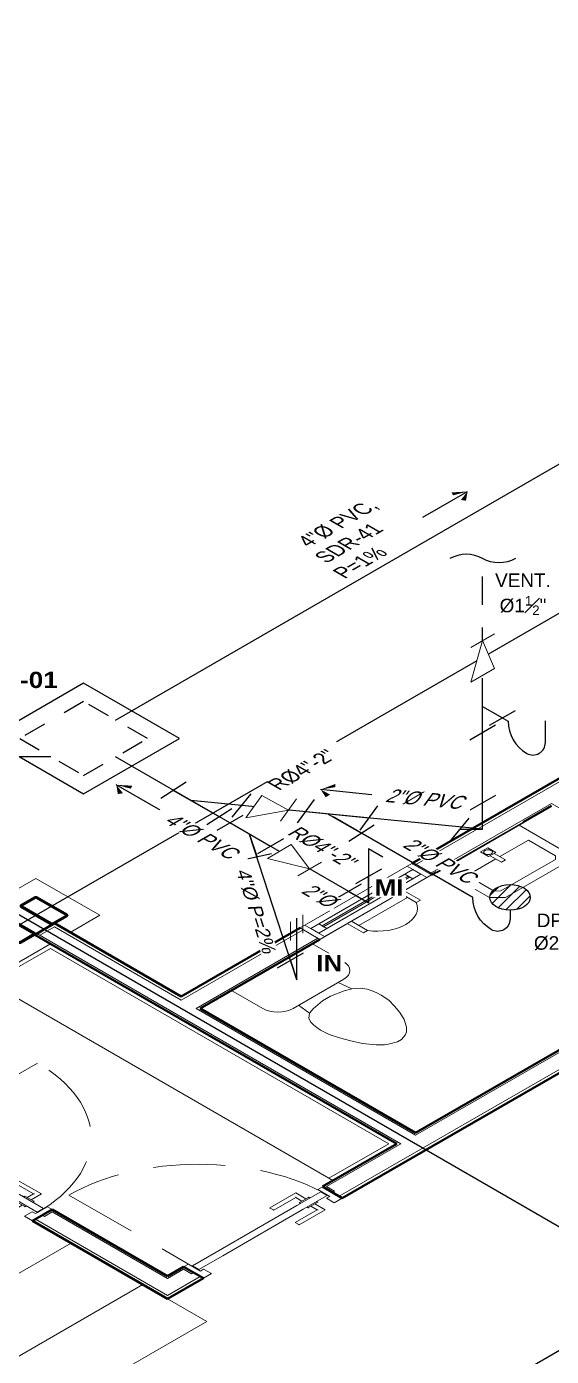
# Model space of a CAD drawing. Header units: metres. Extents: x 2 to 147, y 24 to 94.
# Drawn here: x 129.3 to 131.62, y 77 to 82.89 of the extents above; entities that cross this region are included whole.
import ezdxf

# ---------------------------------------------------------------- set-up
doc = ezdxf.new("R2010")
doc.units = ezdxf.units.M
doc.header["$MEASUREMENT"] = 0
for name, pattern in [('CONTINOUS', [0]), ('HIDDEN', [0.375, 0.25, -0.125]), ('Planta Arq. F1$0$HIDDEN', [9.525, 6.35, -3.175]), ('Planta Arq. F1$0$Overhead 1_16_', [0.00258, 0.001587, -0.000992188])]:
    doc.linetypes.add(name, pattern=pattern)
doc.layers.get('Defpoints').update_dxf_attribs({"color": 171})
for name, color, linetype in [('A POT iso', 4, 'HIDDEN'), ('A RES', 5, 'Continuous'), ('A RES iso', 6, 'Continuous'), ('A RES textos', 2, 'Continuous'), ('CIRCUITOS', 5, 'Continuous'), ('TEXTOS HIDRO', 2, 'Continuous')]:
    doc.layers.add(name, color=color, linetype=linetype)
for name, color, linetype, lineweight in [('A RES accesorios', 4, 'Continuous', 18), ('Planta Arq. F1$0$A-DOOR', 1, 'Continuous', 18), ('Planta Arq. F1$0$A-DOOR-HDLN', 1, 'Planta Arq. F1$0$HIDDEN', 9), ('Planta Arq. F1$0$A-FLOR', 1, 'Continuous', 18), ('Planta Arq. F1$0$A-GENM', 1, 'Continuous', 9), ('Planta Arq. F1$0$A-GLAZ', 1, 'Continuous', 18), ('Planta Arq. F1$0$A-WALL', 1, 'Continuous', 18), ('Planta Arq. F1$0$P-SANR-FIXT', 1, 'Continuous', 9), ('Planta Arq. F1$0$Q-CASE', 1, 'Continuous', 9), ('Planta Arq. F1$0$S-COLS', 1, 'Continuous', 9), ('Planta Arq. F1$0$S-Pedestales', 1, 'Continuous', 9)]:
    doc.layers.add(name, color=color, linetype=linetype, lineweight=lineweight)
doc.styles.add('ARIAL', font='arial.ttf')
doc.styles.add('TITULOS', font='')
doc.styles.get('TITULOS').set_extended_font_data('Arial Black', bold=True)

# ---------------------------------------------------------------- blocks, each defined once
blk = doc.blocks.new('Planta Arq. F1$0$M_HSS-Hollow Structural Section-Column - HSS203_2X101_6X4_8-V18-NPT 0_00 F1')
at = {"layer": 'Planta Arq. F1$0$S-COLS'}
h = blk.add_hatch(dxfattribs=at)
h.set_pattern_fill('FP_71', color=256, style=0, pattern_type=2)
h.set_pattern_definition([(225, (18.407, 12.594), (0.125865, -0.125865), []), (225, (18.407, 12.404), (0.125865, -0.125865), [])])
h.paths.add_polyline_path([(-0.0422, 0.1015), (-0.0485, 0.0988), (-0.051, 0.0927), (-0.051, -0.0927), (-0.0484, -0.0989), (-0.0422, -0.1015), (0.0422, -0.1015), (0.0484, -0.0989), (0.051, -0.0927), (0.051, 0.0927), (0.0484, 0.0989), (0.0422, 0.1015)], flags=0)
h.paths.add_polyline_path([(-0.0422, 0.0971), (0.0422, 0.0971), (0.0453, 0.0958), (0.0466, 0.0927), (0.0466, -0.0927), (0.0453, -0.0958), (0.0422, -0.0971), (-0.0422, -0.0971), (-0.0453, -0.0958), (-0.0466, -0.0927), (-0.0466, 0.0927), (-0.0453, 0.0958)], flags=0)
at = {"layer": 'Planta Arq. F1$0$S-COLS', "lineweight": 40}
for p, q in [((-0.051, 0.0927), (-0.051, -0.0927)), ((-0.0466, -0.0927), (-0.0466, 0.0927)), ((0.0422, 0.1015), (-0.0422, 0.1015)), ((-0.0422, 0.0971), (0.0422, 0.0971)), ((0.0466, 0.0927), (0.0466, -0.0927)), ((0.051, -0.0927), (0.051, 0.0927)), ((0.0422, -0.0971), (-0.0422, -0.0971)), ((-0.0422, -0.1015), (0.0422, -0.1015))]:
    blk.add_line(p, q, dxfattribs=at)
for centre, radius, start, end in [((-0.0422, 0.0927), 0.00884, 90, 180), ((-0.0422, 0.0927), 0.00442, 90, 180), ((0.0422, 0.0927), 0.00884, 360, 90), ((0.0422, 0.0927), 0.00442, 0, 90), ((-0.0422, -0.0927), 0.00884, 180, 270), ((-0.0422, -0.0927), 0.00442, 180, 270), ((0.0422, -0.0927), 0.00884, 270, 360), ((0.0422, -0.0927), 0.00442, 270, 0)]:
    blk.add_arc(centre, radius, start, end, dxfattribs=at)
blk = doc.blocks.new('Planta Arq. F1$0$M_HSS-Hollow Structural Section-Column - HSS203_2X101_6X4_8-V19-NPT 0_00 F1')
at = {"layer": 'Planta Arq. F1$0$S-COLS'}
h = blk.add_hatch(dxfattribs=at)
h.set_pattern_fill('FP_72', color=256, style=0, pattern_type=2)
h.set_pattern_definition([(45, (-18.609, -12.594), (-0.125865, 0.125865), []), (45, (-18.609, -12.404), (-0.125865, 0.125865), [])])
h.paths.add_polyline_path([(0.0422, -0.1015), (0.0484, -0.0989), (0.051, -0.0927), (0.051, 0.0927), (0.0484, 0.0989), (0.0422, 0.1015), (-0.0422, 0.1015), (-0.0484, 0.0989), (-0.051, 0.0927), (-0.051, -0.0927), (-0.0484, -0.0989), (-0.0422, -0.1015), (-0.0045, -0.1015)], flags=0)
h.paths.add_polyline_path([(-0.0422, -0.0971), (-0.0453, -0.0958), (-0.0466, -0.0927), (-0.0466, 0.0927), (-0.0453, 0.0958), (-0.0422, 0.0971), (0.0422, 0.0971), (0.0453, 0.0958), (0.0466, 0.0927), (0.0466, -0.0927), (0.0453, -0.0958), (0.0422, -0.0971), (-0.0045, -0.0971)], flags=0)
at = {"layer": 'Planta Arq. F1$0$S-COLS', "lineweight": 40}
for p, q in [((-0.051, -0.0927), (-0.051, 0.0927)), ((-0.0466, 0.0927), (-0.0466, -0.0927)), ((-0.0422, 0.1015), (0.0422, 0.1015)), ((0.0422, 0.0971), (-0.0422, 0.0971)), ((0.0466, -0.0927), (0.0466, 0.0927)), ((0.051, 0.0927), (0.051, -0.0927)), ((-0.0422, -0.0971), (0.0422, -0.0971)), ((0.0422, -0.1015), (-0.0422, -0.1015))]:
    blk.add_line(p, q, dxfattribs=at)
for centre, radius, start, end in [((-0.0422, 0.0927), 0.00884, 90, 180), ((-0.0422, 0.0927), 0.00442, 90, 180), ((0.0422, 0.0927), 0.00884, 0, 90), ((0.0422, 0.0927), 0.00442, 360, 90), ((-0.0422, -0.0927), 0.00884, 180, 270), ((-0.0422, -0.0927), 0.00442, 180, 270), ((0.0422, -0.0927), 0.00442, 270, 360), ((0.0422, -0.0927), 0.00884, 270, 0)]:
    blk.add_arc(centre, radius, start, end, dxfattribs=at)
blk = doc.blocks.new('Planta Arq. F1$0$PUERTA con marco y vidrio - 0_77 x 2_14 m-504284-NPT 0_00 F1')
at = {"layer": 'Planta Arq. F1$0$A-DOOR'}
for p, q in [((-0.335, 0.0619), (-0.385, 0.0619)), ((-0.385, 0.0619), (-0.385, -0.0619)), ((-0.335, 0.0131), (-0.335, 0.0619)), ((0.385, 0.0619), (0.335, 0.0619)), ((0.335, 0.0619), (0.335, 0.0131)), ((0.385, -0.0619), (0.385, 0.0619)), ((-0.355, -0.0619), (-0.355, 0.0131)), ((-0.355, 0.0131), (-0.335, 0.0131)), ((-0.202, 0), (-0.352, 0)), ((-0.352, 0), (-0.352, -0.04)), ((-0.202, 0), (0.202, 0)), ((0.352, 0), (0.202, 0)), ((0.335, 0.0131), (0.355, 0.0131)), ((0.355, 0.0131), (0.355, -0.0619)), ((-0.352, -0.04), (-0.202, -0.04)), ((0.202, -0.04), (-0.202, -0.04)), ((0.202, -0.04), (0.352, -0.04)), ((0.352, -0.04), (0.352, 0)), ((-0.385, -0.0619), (-0.355, -0.0619)), ((0.355, -0.0619), (0.385, -0.0619))]:
    blk.add_line(p, q, dxfattribs=at)
at = {"layer": 'Planta Arq. F1$0$A-DOOR-HDLN', "ltscale": 0.05}
blk.add_line((0.355, 0), (0.355, -0.71), dxfattribs=at)
blk.add_arc((0.355, 0), 0.71, 180, 270, dxfattribs=at)
at = {"layer": 'Planta Arq. F1$0$A-GENM'}
for p, q in [((-0.2675, 0.0725), (-0.2675, 0.008)), ((-0.105, 0.0725), (-0.2675, 0.0725)), ((-0.105, 0.0725), (-0.105, 0.07)), ((-0.105, 0.05), (-0.105, 0.07)), ((-0.285, 0.008), (-0.285, 0)), ((-0.2849, 0.008), (-0.285, 0.008)), ((-0.285, 0.008), (-0.2825, 0.008)), ((-0.285, 0.006), (-0.285, 0)), ((-0.2825, 0.008), (-0.2275, 0.008)), ((-0.2425, 0.008), (-0.2425, 0.0475)), ((-0.2425, 0.0475), (-0.105, 0.0475)), ((-0.2275, 0.008), (-0.225, 0.008)), ((-0.225, 0.008), (-0.2251, 0.008)), ((-0.225, 0), (-0.225, 0.008)), ((-0.225, 0), (-0.225, 0.006)), ((-0.105, 0.05), (-0.105, 0.0475)), ((-0.285, -0.04), (-0.285, -0.046)), ((-0.285, -0.04), (-0.285, -0.048)), ((-0.2825, -0.048), (-0.285, -0.048)), ((-0.285, -0.048), (-0.2849, -0.048)), ((-0.2275, -0.048), (-0.2825, -0.048)), ((-0.2675, -0.048), (-0.2675, -0.1125)), ((-0.2425, -0.0875), (-0.2425, -0.048)), ((-0.225, -0.048), (-0.2275, -0.048)), ((-0.2251, -0.048), (-0.225, -0.048)), ((-0.225, -0.046), (-0.225, -0.04)), ((-0.225, -0.048), (-0.225, -0.04)), ((-0.2675, -0.1125), (-0.105, -0.1125)), ((-0.105, -0.0875), (-0.2425, -0.0875)), ((-0.105, -0.0875), (-0.105, -0.09)), ((-0.105, -0.11), (-0.105, -0.09)), ((-0.105, -0.11), (-0.105, -0.1125))]:
    blk.add_line(p, q, dxfattribs=at)
for points, knots in [([(-0.265, 0.07), (-0.2652, 0.0702), (-0.2655, 0.0705), (-0.266, 0.071), (-0.2662, 0.0712), (-0.2664, 0.0714), (-0.2666, 0.0716), (-0.2667, 0.0717), (-0.2669, 0.0719), (-0.267, 0.072), (-0.2672, 0.0722), (-0.2673, 0.0723), (-0.2675, 0.0725), (-0.2675, 0.0725), (-0.2675, 0.0725)], [0, 0, 0, 0, 0.166667, 0.25, 0.333333, 0.375, 0.416667, 0.5, 0.541667, 0.583333, 0.666667, 0.75, 0.833333, 1, 1, 1, 1]), ([(-0.2425, 0.0475), (-0.2425, 0.0475), (-0.2425, 0.0475), (-0.2427, 0.0477), (-0.2428, 0.0478), (-0.243, 0.048), (-0.2431, 0.0481), (-0.2433, 0.0483), (-0.2435, 0.0485), (-0.2437, 0.0487), (-0.2439, 0.0489), (-0.2441, 0.0491), (-0.2445, 0.0495), (-0.2448, 0.0498), (-0.245, 0.05)], [0, 0, 0, 0, 0.166667, 0.25, 0.333333, 0.416667, 0.458333, 0.5, 0.583333, 0.666667, 0.708333, 0.75, 0.833333, 1, 1, 1, 1]), ([(-0.2675, -0.1125), (-0.2675, -0.1125), (-0.2675, -0.1125), (-0.2673, -0.1123), (-0.2672, -0.1122), (-0.267, -0.112), (-0.2669, -0.1119), (-0.2667, -0.1117), (-0.2665, -0.1115), (-0.2663, -0.1113), (-0.2661, -0.1111), (-0.2659, -0.1109), (-0.2655, -0.1105), (-0.2652, -0.1102), (-0.265, -0.11)], [0, 0, 0, 0, 0.166667, 0.25, 0.333333, 0.416667, 0.458333, 0.5, 0.583333, 0.666667, 0.708333, 0.75, 0.833333, 1, 1, 1, 1]), ([(-0.245, -0.09), (-0.2448, -0.0898), (-0.2445, -0.0895), (-0.244, -0.089), (-0.2438, -0.0888), (-0.2436, -0.0886), (-0.2434, -0.0884), (-0.2433, -0.0883), (-0.2431, -0.0881), (-0.243, -0.088), (-0.2428, -0.0878), (-0.2427, -0.0877), (-0.2425, -0.0875), (-0.2425, -0.0875), (-0.2425, -0.0875)], [0, 0, 0, 0, 0.166667, 0.25, 0.333333, 0.375, 0.416667, 0.5, 0.541667, 0.583333, 0.666667, 0.75, 0.833333, 1, 1, 1, 1])]:
    blk.add_open_spline(points, degree=3, knots=knots, dxfattribs=at)
blk = doc.blocks.new('Planta Arq. F1$0$PUERTA con marco y selocia - 0_87 x 2_14 m-504301-NPT 0_00 F1')
at = {"layer": 'Planta Arq. F1$0$A-DOOR'}
for p, q in [((-0.385, 0.0619), (-0.435, 0.0619)), ((-0.435, 0.0619), (-0.435, -0.0619)), ((-0.385, 0.0131), (-0.385, 0.0619)), ((0.435, 0.0619), (0.385, 0.0619)), ((0.385, 0.0619), (0.385, 0.0131)), ((0.435, -0.0619), (0.435, 0.0619)), ((-0.405, -0.0619), (-0.405, 0.0131)), ((-0.405, 0.0131), (-0.385, 0.0131)), ((0.385, 0.0131), (0.405, 0.0131)), ((0.405, 0.0131), (0.405, -0.0619)), ((-0.402, -0.04), (-0.402, 0)), ((-0.402, 0), (-0.252, 0)), ((-0.252, -0.04), (-0.402, -0.04)), ((-0.252, 0), (0.252, 0)), ((0.252, -0.04), (-0.252, -0.04)), ((0.252, 0), (0.402, 0)), ((0.402, -0.04), (0.252, -0.04)), ((0.402, 0), (0.402, -0.04)), ((-0.435, -0.0619), (-0.405, -0.0619)), ((0.405, -0.0619), (0.435, -0.0619))]:
    blk.add_line(p, q, dxfattribs=at)
at = {"layer": 'Planta Arq. F1$0$A-DOOR-HDLN', "ltscale": 0.05}
blk.add_lwpolyline([(-0.405, 0, 0.414214), (0.405, -0.81), (0.405, 0)], format="xyb", dxfattribs=at)
at = {"layer": 'Planta Arq. F1$0$A-GENM'}
for p, q in [((-0.3175, 0.0725), (-0.3175, 0.008)), ((-0.155, 0.0725), (-0.3175, 0.0725)), ((-0.155, 0.0725), (-0.155, 0.07)), ((-0.155, 0.05), (-0.155, 0.07)), ((-0.335, 0.008), (-0.335, 0)), ((-0.3349, 0.008), (-0.335, 0.008)), ((-0.335, 0.008), (-0.3325, 0.008)), ((-0.335, 0.006), (-0.335, 0)), ((-0.3325, 0.008), (-0.2775, 0.008)), ((-0.2925, 0.008), (-0.2925, 0.0475)), ((-0.2925, 0.0475), (-0.155, 0.0475)), ((-0.2775, 0.008), (-0.275, 0.008)), ((-0.275, 0.008), (-0.2751, 0.008)), ((-0.275, 0), (-0.275, 0.008)), ((-0.275, 0), (-0.275, 0.006)), ((-0.155, 0.05), (-0.155, 0.0475)), ((-0.335, -0.04), (-0.335, -0.046)), ((-0.335, -0.04), (-0.335, -0.048)), ((-0.3325, -0.048), (-0.335, -0.048)), ((-0.335, -0.048), (-0.3349, -0.048)), ((-0.2775, -0.048), (-0.3325, -0.048)), ((-0.3175, -0.048), (-0.3175, -0.1125)), ((-0.2925, -0.0875), (-0.2925, -0.048)), ((-0.275, -0.048), (-0.2775, -0.048)), ((-0.2751, -0.048), (-0.275, -0.048)), ((-0.275, -0.046), (-0.275, -0.04)), ((-0.275, -0.048), (-0.275, -0.04)), ((-0.3175, -0.1125), (-0.155, -0.1125)), ((-0.155, -0.0875), (-0.2925, -0.0875)), ((-0.155, -0.0875), (-0.155, -0.09)), ((-0.155, -0.11), (-0.155, -0.09)), ((-0.155, -0.11), (-0.155, -0.1125))]:
    blk.add_line(p, q, dxfattribs=at)
for points, knots in [([(-0.315, 0.07), (-0.3152, 0.0702), (-0.3155, 0.0705), (-0.316, 0.071), (-0.3162, 0.0712), (-0.3164, 0.0714), (-0.3166, 0.0716), (-0.3167, 0.0717), (-0.3169, 0.0719), (-0.317, 0.072), (-0.3172, 0.0722), (-0.3173, 0.0723), (-0.3175, 0.0725), (-0.3175, 0.0725), (-0.3175, 0.0725)], [0, 0, 0, 0, 0.166667, 0.25, 0.333333, 0.375, 0.416667, 0.5, 0.541667, 0.583333, 0.666667, 0.75, 0.833333, 1, 1, 1, 1]), ([(-0.2925, 0.0475), (-0.2925, 0.0475), (-0.2925, 0.0475), (-0.2927, 0.0477), (-0.2928, 0.0478), (-0.293, 0.048), (-0.2931, 0.0481), (-0.2933, 0.0483), (-0.2935, 0.0485), (-0.2937, 0.0487), (-0.2939, 0.0489), (-0.2941, 0.0491), (-0.2945, 0.0495), (-0.2948, 0.0498), (-0.295, 0.05)], [0, 0, 0, 0, 0.166667, 0.25, 0.333333, 0.416667, 0.458333, 0.5, 0.583333, 0.666667, 0.708333, 0.75, 0.833333, 1, 1, 1, 1]), ([(-0.3175, -0.1125), (-0.3175, -0.1125), (-0.3175, -0.1125), (-0.3173, -0.1123), (-0.3172, -0.1122), (-0.317, -0.112), (-0.3169, -0.1119), (-0.3167, -0.1117), (-0.3165, -0.1115), (-0.3163, -0.1113), (-0.3161, -0.1111), (-0.3159, -0.1109), (-0.3155, -0.1105), (-0.3152, -0.1102), (-0.315, -0.11)], [0, 0, 0, 0, 0.166667, 0.25, 0.333333, 0.416667, 0.458333, 0.5, 0.583333, 0.666667, 0.708333, 0.75, 0.833333, 1, 1, 1, 1]), ([(-0.295, -0.09), (-0.2948, -0.0898), (-0.2945, -0.0895), (-0.294, -0.089), (-0.2938, -0.0888), (-0.2936, -0.0886), (-0.2934, -0.0884), (-0.2933, -0.0883), (-0.2931, -0.0881), (-0.293, -0.088), (-0.2928, -0.0878), (-0.2927, -0.0877), (-0.2925, -0.0875), (-0.2925, -0.0875), (-0.2925, -0.0875)], [0, 0, 0, 0, 0.166667, 0.25, 0.333333, 0.375, 0.416667, 0.5, 0.541667, 0.583333, 0.666667, 0.75, 0.833333, 1, 1, 1, 1])]:
    blk.add_open_spline(points, degree=3, knots=knots, dxfattribs=at)
blk = doc.blocks.new('Planta Arq. F1$0$M_Toilet-Domestic-3D - M_Toilet-Domestic-3D-257013-NPT 0_00 F1')
at = {"layer": 'Planta Arq. F1$0$P-SANR-FIXT'}
for p, q in [((-0.2534, 0.2984), (-0.2534, 0.4947)), ((0.2534, 0.4947), (0.2534, 0.2984)), ((0.1587, 0.2038), (-0.1588, 0.2038)), ((-0.1235, 0.2038), (-0.1323, 0.127)), ((0.1235, 0.2038), (0.1323, 0.127)), ((-0.1323, 0.127), (-0.1626, 0.1016)), ((-0.0974, 0.1397), (-0.1323, 0.127)), ((-0.0254, 0.1524), (-0.0974, 0.1397)), ((0.0254, 0.1524), (-0.0254, 0.1524)), ((0.0974, 0.1397), (0.0254, 0.1524)), ((0.1323, 0.127), (0.0974, 0.1397)), ((0.1626, 0.1016), (0.1323, 0.127)), ((-0.177, 0.0762), (-0.1838, 0.0508)), ((-0.1626, 0.1016), (-0.177, 0.0762)), ((0.177, 0.0762), (0.1626, 0.1016)), ((0.1838, 0.0508), (0.177, 0.0762)), ((-0.1883, 0.0253), (-0.1905, 0)), ((-0.1905, 0), (-0.1861, -0.0506)), ((-0.1838, 0.0508), (-0.1883, 0.0253)), ((0.1883, 0.0253), (0.1838, 0.0508)), ((0.1861, -0.0506), (0.1905, 0)), ((0.1905, 0), (0.1883, 0.0253)), ((-0.1861, -0.0506), (-0.1724, -0.1016)), ((0.1724, -0.1016), (0.1861, -0.0506)), ((-0.1724, -0.1016), (-0.1539, -0.1524)), ((0.1539, -0.1524), (0.1724, -0.1016)), ((-0.1539, -0.1524), (-0.1302, -0.2032)), ((0.1302, -0.2032), (0.1539, -0.1524)), ((-0.1302, -0.2032), (-0.095, -0.254)), ((0.095, -0.254), (0.1302, -0.2032)), ((-0.095, -0.254), (-0.0696, -0.2794)), ((-0.0696, -0.2794), (-0.0476, -0.2921)), ((-0.0476, -0.2921), (-0.0127, -0.3048)), ((0.0127, -0.3048), (0.0476, -0.2921)), ((0.0476, -0.2921), (0.0696, -0.2794)), ((0.0696, -0.2794), (0.095, -0.254)), ((-0.0127, -0.3048), (0.0127, -0.3048))]:
    blk.add_line(p, q, dxfattribs=at)
for centre, start, end in [((-0.1588, 0.2984), 180, 270), ((0.1587, 0.2984), 270, 360)]:
    blk.add_arc(centre, 0.0946, start, end, dxfattribs=at)
blk = doc.blocks.new('Planta Arq. F1$0$M_Urinal-Wall-3D - M_Urinal-Wall-3D-516640-NPT 0_00 F1')
at = {"layer": 'Planta Arq. F1$0$P-SANR-FIXT'}
for p, q in [((-0.2615, 0.1635), (-0.2869, 0.1635)), ((-0.2869, 0.1635), (-0.2869, 0.0619)), ((-0.2615, 0.1635), (-0.2615, 0.0619)), ((0.0692, 0.1635), (0.0433, 0.1635)), ((0.0433, 0.1635), (0.0433, 0.0619)), ((0.0692, 0.0619), (0.0692, 0.1635)), ((0.0433, 0.1088), (-0.2615, 0.1088)), ((-0.2615, 0.1088), (-0.2615, 0.0619)), ((0.0433, 0.0619), (0.0433, 0.1088))]:
    blk.add_line(p, q, dxfattribs=at)
blk.add_arc((-0.1091, 0.0719), 0.1778, 31.00272, 148.99728, dxfattribs=at)
blk = doc.blocks.new('Planta Arq. F1$0$M_Encimera - Profundidad 4750 mm-524612-NPT 0_00 F1')
at = {"layer": 'Planta Arq. F1$0$Q-CASE'}
blk.add_line((-1.2005, -0.475), (1.6245, -0.475), dxfattribs=at)
blk = doc.blocks.new('Planta Arq. F1$0$ENTANTE BODEGA RECTO - ENTANTE BODEGA RECTO-551220-NPT 0_00 F1')
at = {"layer": 'Planta Arq. F1$0$Q-CASE'}
for p, q in [((-1.0402, 0), (-1.0402, -0.4)), ((1.1296, 0), (-1.0402, 0)), ((1.1296, -0.4), (1.1296, 0)), ((1.1046, -0.025), (-1.0152, -0.025)), ((-1.0152, -0.025), (-1.0152, -0.4)), ((1.1046, -0.4), (1.1046, -0.025)), ((-1.0402, -0.4), (-1.0152, -0.4)), ((-1.0152, -0.4), (1.1046, -0.4)), ((1.1046, -0.4), (1.1296, -0.4))]:
    blk.add_line(p, q, dxfattribs=at)
blk = doc.blocks.new('Planta Arq. F1$0$Barra - Barra-558678-NPT 0_00 F1')
at = {"layer": 'Planta Arq. F1$0$Q-CASE'}
for p, q in [((15.5741, 10.5947), (14.1541, 12.3891)), ((15.5741, 10.5947), (17.7893, 12.3479)), ((14.0324, 12.2927), (13.8404, 12.1408)), ((17.8856, 12.2261), (18.0375, 12.0342)), ((13.8404, 12.1408), (15.5087, 10.0329)), ((15.5087, 10.0329), (18.0375, 12.0342))]:
    blk.add_line(p, q, dxfattribs=at)
blk = doc.blocks.new('Planta Arq. F1$0$Mirror 550 x900 - Luna - 812181000 - 812181000 Mirror-593633-NPT 0_00 F1')
at = {"layer": 'Planta Arq. F1$0$P-SANR-FIXT'}
for p, q in [((-0.1484, 0.0669), (-0.15, 0.0658)), ((-0.15, 0.0658), (0.4, 0.0658)), ((-0.15, 0.0658), (-0.15, 0.0644)), ((-0.15, 0.0644), (-0.1475, 0.0619)), ((0.3984, 0.0669), (-0.1484, 0.0669)), ((-0.1475, 0.0619), (0.3975, 0.0619)), ((0.3975, 0.0619), (0.4, 0.0644)), ((0.4, 0.0658), (0.3984, 0.0669)), ((0.4, 0.0644), (0.4, 0.0658))]:
    blk.add_line(p, q, dxfattribs=at)
blk = doc.blocks.new('Planta Arq. F1$0$VENTANA FIJA - Proyectable baño-526136-NPT 0_00 F1')
for p, q in [((0.35, 0.0619), (-0.35, 0.0619)), ((-0.35, 0.0619), (0.35, 0.0619)), ((-0.35, -0.0619), (-0.35, 0.0619)), ((-0.35, -0.0619), (-0.35, 0.0619)), ((-0.35, 0.0619), (-0.35, -0.0619)), ((0.35, 0.0619), (-0.35, 0.0619)), ((-0.35, 0.0619), (0.35, 0.0619)), ((-0.35, -0.0619), (-0.35, 0.0619)), ((-0.32, -0.0619), (-0.32, 0.0619)), ((0.32, 0.0619), (-0.32, 0.0619)), ((0.32, 0.0619), (-0.32, 0.0619)), ((-0.32, 0.0619), (-0.32, -0.0619)), ((0.32, -0.0619), (0.32, 0.0619)), ((0.32, -0.0619), (0.32, 0.0619)), ((0.35, -0.0619), (0.35, 0.0619)), ((0.35, -0.0619), (0.35, 0.0619)), ((0.35, 0.0619), (0.35, -0.0619)), ((0.35, 0.0619), (0.35, -0.0619)), ((-0.32, -0.025), (-0.32, 0.025)), ((-0.32, 0.025), (-0.32, -0.025)), ((-0.32, 0.025), (0.32, 0.025)), ((-0.32, 0.025), (0.32, 0.025)), ((-0.2692, -0.025), (-0.2692, 0.025)), ((0.2692, 0.025), (-0.2692, 0.025)), ((0.2692, 0.025), (-0.2692, 0.025)), ((-0.2692, 0.025), (-0.2692, -0.025)), ((-0.2692, -0.005), (-0.2692, 0.005)), ((-0.2692, 0.005), (-0.2692, -0.005)), ((-0.2692, 0.005), (0.2692, 0.005)), ((-0.2692, 0.005), (0.2692, 0.005)), ((0.2692, -0.025), (0.2692, 0.025)), ((0.2692, 0.025), (0.2692, -0.025)), ((0.2692, 0.005), (0.2692, -0.005)), ((0.2692, 0.005), (0.2692, -0.005)), ((0.32, 0.025), (0.32, -0.025)), ((0.32, 0.025), (0.32, -0.025)), ((-0.32, -0.025), (0.32, -0.025)), ((0.32, -0.025), (-0.32, -0.025)), ((-0.2692, -0.005), (0.2692, -0.005)), ((0.2692, -0.005), (-0.2692, -0.005)), ((-0.2692, -0.025), (0.2692, -0.025)), ((0.2692, -0.025), (-0.2692, -0.025)), ((-0.35, -0.0619), (0.35, -0.0619)), ((0.35, -0.0619), (-0.35, -0.0619)), ((-0.35, -0.0619), (0.35, -0.0619)), ((0.35, -0.0619), (-0.35, -0.0619)), ((0.32, -0.0619), (-0.32, -0.0619)), ((-0.32, -0.0619), (0.32, -0.0619))]:
    blk.add_line(p, q)
blk = doc.blocks.new('Planta Arq. F1$0$M_Lavatory - Wall Mounted - 485 mmx355 mm - Private-587182-NPT 0_00 F1')
at = {"layer": 'Planta Arq. F1$0$P-SANR-FIXT'}
for p, q in [((27.1445, -0.0434), (27.1445, -0.3426)), ((27.6295, -0.3426), (27.6295, -0.0434)), ((27.4102, -0.067), (27.3639, -0.067)), ((27.3639, -0.1178), (27.3639, -0.067)), ((27.4102, -0.1178), (27.4102, -0.067)), ((27.3743, -0.1527), (27.1953, -0.1527)), ((27.1953, -0.1527), (27.1953, -0.3227)), ((27.3639, -0.1178), (27.4102, -0.1178)), ((27.3743, -0.1178), (27.3743, -0.1877)), ((27.3997, -0.1877), (27.3997, -0.1178)), ((27.5787, -0.1527), (27.3997, -0.1527)), ((27.5787, -0.3227), (27.5787, -0.1527)), ((27.3743, -0.1877), (27.3997, -0.1877)), ((27.3997, -0.1877), (27.3743, -0.1877)), ((27.1445, -0.3426), (27.1953, -0.3934)), ((27.1953, -0.3227), (27.216, -0.3426)), ((27.216, -0.3426), (27.558, -0.3426)), ((27.558, -0.3426), (27.5787, -0.3227)), ((27.5787, -0.3934), (27.6295, -0.3426)), ((27.1953, -0.3934), (27.5787, -0.3934))]:
    blk.add_line(p, q, dxfattribs=at)
for radius, start, end in [(0.0191, 0, 180), (0.0191, 360, 180), (0.019, 180, 0), (0.019, 180, 0)]:
    blk.add_arc((27.387, -0.0924), radius, start, end, dxfattribs=at)
blk = doc.blocks.new('Planta Arq. F1', base_point=(11.2303, 0.9813))
at = {"layer": 'Defpoints'}
for p, q in [((23.4803, 1.9583), (23.4803, -5.3745)), ((42.3143, 0.7813), (9.7117, 0.7813)), ((42.3143, -3.2187), (9.7117, -3.2187))]:
    blk.add_line(p, q, dxfattribs=at)
at = {"layer": 'Planta Arq. F1$0$A-FLOR'}
blk.add_line((23.5428, -0.2384), (23.5428, -0.2887), dxfattribs=at)
at = {"layer": 'Planta Arq. F1$0$A-WALL', "lineweight": 40}
for p, q in [((23.4216, 0.6798), (23.4216, -1.5884)), ((23.5391, 0.6798), (23.4216, 0.6798)), ((23.5454, -0.1146), (23.5454, 0.6798)), ((24.2892, -0.1146), (23.5454, -0.1146)), ((28.1215, -0.1146), (24.9892, -0.1146)), ((23.5391, -1.5884), (23.5391, -0.2384)), ((23.5391, -0.2384), (24.2892, -0.2384)), ((24.9892, -0.2384), (25.0168, -0.2384)), ((25.5618, -0.2384), (25.7393, -0.2384)), ((21.986, -0.8659), (21.8622, -0.8659)), ((21.8622, -0.8659), (21.8622, -1.7123)), ((21.986, -1.5884), (21.986, -0.8659)), ((22.086, -1.5884), (21.986, -1.5884)), ((22.086, -1.7123), (22.086, -1.5884)), ((23.4216, -1.5884), (22.956, -1.5884)), ((22.956, -1.5884), (22.956, -1.7123)), ((25.7393, -1.5884), (23.5391, -1.5884)), ((21.8622, -1.7123), (22.086, -1.7123)), ((22.956, -1.7123), (25.8631, -1.7123))]:
    blk.add_line(p, q, dxfattribs=at)
at = {"layer": 'Planta Arq. F1$0$A-WALL'}
for p, q in [((23.4343, 0.6798), (23.4343, -1.6011)), ((23.5264, 0.6608), (23.4343, 0.6608)), ((23.5264, 0.6608), (23.5264, -0.1337)), ((23.5264, -0.1337), (24.2892, -0.1337)), ((28.1215, -0.1337), (24.9892, -0.1337)), ((23.5264, -0.2257), (23.5264, -1.6011)), ((23.5264, -0.2257), (24.2892, -0.2257)), ((24.9892, -0.2257), (25.752, -0.2257)), ((25.752, -0.2257), (25.752, -0.7557)), ((21.8813, -0.8659), (21.8813, -1.6932)), ((21.9241, -0.8659), (21.9241, -0.8786)), ((21.9733, -0.8786), (21.9241, -0.8786)), ((21.9733, -1.6011), (21.9733, -0.8786)), ((22.0733, -1.6011), (21.9733, -1.6011)), ((22.0733, -1.6504), (22.0733, -1.6011)), ((23.4343, -1.6011), (22.9687, -1.6011)), ((22.9687, -1.6011), (22.9687, -1.6504)), ((23.5264, -1.6011), (25.752, -1.6011)), ((21.8813, -1.6932), (22.086, -1.6932)), ((22.0733, -1.6504), (22.086, -1.6504)), ((22.956, -1.6504), (22.9687, -1.6504)), ((22.956, -1.6932), (25.8441, -1.6932))]:
    blk.add_line(p, q, dxfattribs=at)
at = {"layer": 'Planta Arq. F1$0$S-Pedestales'}
for p, q in [((23.2303, 0.9813), (23.7303, 0.9813)), ((23.7303, 0.9813), (23.7303, 0.5813)), ((23.7303, 0.5813), (23.5454, 0.5813))]:
    blk.add_line(p, q, dxfattribs=at)
at = {"layer": 'Planta Arq. F1$0$A-DOOR'}
for name, p, rotation in [('Planta Arq. F1$0$PUERTA con marco y selocia - 0_87 x 2_14 m-504301-NPT 0_00 F1', (21.9241, -0.4309), 90.00000000000081), ('Planta Arq. F1$0$PUERTA con marco y vidrio - 0_77 x 2_14 m-504284-NPT 0_00 F1', (25.8012, -1.1534), 270.0000000000008), ('Planta Arq. F1$0$PUERTA con marco y selocia - 0_87 x 2_14 m-504301-NPT 0_00 F1', (22.521, -1.6504), 180.0000000000008)]:
    blk.add_blockref(name, p, dxfattribs=dict(at, rotation=rotation))
at = {"layer": 'Planta Arq. F1$0$A-GLAZ', "linetype": 'Planta Arq. F1$0$Overhead 1_16_', "lineweight": 9, "rotation": 180}
blk.add_blockref('Planta Arq. F1$0$VENTANA FIJA - Proyectable baño-526136-NPT 0_00 F1', (24.6392, -0.1765), dxfattribs=at)
at = {"layer": 'Planta Arq. F1$0$P-SANR-FIXT'}
for name, p in [('Planta Arq. F1$0$M_Toilet-Domestic-3D - M_Toilet-Domestic-3D-257013-NPT 0_00 F1', (23.9891, -0.7331)), ('Planta Arq. F1$0$M_Lavatory - Wall Mounted - 485 mmx355 mm - Private-587182-NPT 0_00 F1', (-2.0977, -0.2))]:
    blk.add_blockref(name, p, dxfattribs=at)
at = {"layer": 'Planta Arq. F1$0$P-SANR-FIXT', "rotation": 180}
for name, p in [('Planta Arq. F1$0$M_Urinal-Wall-3D - M_Urinal-Wall-3D-516640-NPT 0_00 F1', (24.5301, -0.1765)), ('Planta Arq. F1$0$Mirror 550 x900 - Luna - 812181000 - 812181000 Mirror-593633-NPT 0_00 F1', (25.4143, -0.1765))]:
    blk.add_blockref(name, p, dxfattribs=at)
at = {"layer": 'Planta Arq. F1$0$Q-CASE'}
for name, p, rotation in [('Planta Arq. F1$0$Barra - Barra-558678-NPT 0_00 F1', (0.25, -0.2), 321.6419058261724), ('Planta Arq. F1$0$ENTANTE BODEGA RECTO - ENTANTE BODEGA RECTO-551220-NPT 0_00 F1', (23.4215, -0.4589), 270.0000000000002), ('Planta Arq. F1$0$M_Encimera - Profundidad 4750 mm-524612-NPT 0_00 F1', (20.6618, -1.582), 180)]:
    blk.add_blockref(name, p, dxfattribs=dict(at, rotation=rotation))
at = {"layer": 'Planta Arq. F1$0$S-COLS', "rotation": 180}
blk.add_blockref('Planta Arq. F1$0$M_HSS-Hollow Structural Section-Column - HSS203_2X101_6X4_8-V18-NPT 0_00 F1', (23.3793, 0.7813), dxfattribs=at)
at = {"layer": 'Planta Arq. F1$0$S-COLS'}
blk.add_blockref('Planta Arq. F1$0$M_HSS-Hollow Structural Section-Column - HSS203_2X101_6X4_8-V19-NPT 0_00 F1', (23.5813, 0.7813), dxfattribs=at)
blk = doc.blocks.new('CAJA REGISTRO')
at = {"color": 0}
blk.add_lwpolyline([(-0.3, -0.3), (0.3, -0.3), (0.3, 0.3), (-0.3, 0.3)], close=True, dxfattribs=at).dxf.unprotected_set("ltscale", 0)
at = {"color": 1, "linetype": 'HIDDEN', "ltscale": 0.3}
blk.add_lwpolyline([(-0.2, -0.2), (0.2, -0.2), (0.2, 0.2), (-0.2, 0.2)], close=True, dxfattribs=at)
blk = doc.blocks.new('A$C309bc41c')
at = {"layer": 'A POT iso', "color": 0, "linetype": 'CONTINOUS', "ltscale": 0.6}
blk.add_line((0, 0), (0, 0.1172, -5.697), dxfattribs=at)
for points in [[(-0.085, 0.0525), (0.0296, 0.1187)], [(-0.0277, 0.0856), (0, 0)]]:
    blk.add_lwpolyline(points, dxfattribs=at)
at = {"layer": 'A POT iso', "color": 0, "linetype": 'CONTINOUS', "ltscale": 0.6, "elevation": -5.697}
blk.add_lwpolyline([(0.0573, 0.1502), (-0.0573, 0.0841)], dxfattribs=at)
blk = doc.blocks.new('A$C1994647e')
at = {"layer": 'A POT iso', "color": 0, "linetype": 'CONTINOUS', "ltscale": 0.6}
for points in [[(-0.0306, 0.0839), (-0.1453, 0.0177)], [(0.0926, -0.0535), (-0.0879, 0.0508)], [(0, 0), (0.0326, -0.1008)], [(0.1499, -0.0204), (0.0353, -0.0865)], [(0.0973, -0.087), (-0.0321, -0.1147)]]:
    blk.add_lwpolyline(points, dxfattribs=at)
blk = doc.blocks.new('A$C20fba54b')
at = {"layer": 'A POT iso', "color": 0, "linetype": 'CONTINOUS', "ltscale": 0.6}
for points in [[(-0.0843, 0.0764), (-0.1615, -0.0312)], [(0.1574, -0.0051), (-0.1229, 0.0226)], [(-0.0218, 0.0126), (0.1257, -0.0726)], [(0.1814, -0.0368), (0.07, -0.1084)]]:
    blk.add_lwpolyline(points, dxfattribs=at)
at = {"layer": 'A POT iso', "color": 0, "linetype": 'CONTINOUS', "ltscale": 0.6, "elevation": -7.0876}
blk.add_lwpolyline([(0.1959, 0.0487), (0.1188, -0.0589)], dxfattribs=at)
blk = doc.blocks.new('A$Cef64b0b5')
at = {"layer": 'A POT iso', "color": 0, "linetype": 'CONTINOUS', "ltscale": 0.6}
blk.add_line((0, -0.1166), (0, 0), dxfattribs=at)
for points in [[(0, 0), (0.0879, -0.0508)], [(0.0306, -0.0839), (0.1453, -0.0177)], [(0.0573, -0.0835), (-0.0573, -0.1497)]]:
    blk.add_lwpolyline(points, dxfattribs=at)
blk = doc.blocks.new('A$Cf4b6f638')
at = {"layer": 'A POT iso', "color": 0, "linetype": 'CONTINOUS', "ltscale": 0.6}
blk.add_line((0, 0, -0.0024), (0, 0.1172, -5.6994), dxfattribs=at)
for points, elevation in [([(0.0573, 0.1503), (-0.0573, 0.0841)], -5.6994), ([(-0.1407, -0.0495), (-0.0595, 0.0496)], -7.0923), ([(-0.1001, 0), (0, 0)], -0.0024)]:
    blk.add_lwpolyline(points, dxfattribs=dict(at, elevation=elevation))
blk = doc.blocks.new('A$C651ad4a3')
at = {"color": 0}
blk.add_wipeout([(-0.0446, 0), (0.0446, 0), (0, -0.1133)], dxfattribs=at)
blk.add_lwpolyline([(-0.0446, 0), (0, -0.1133), (0.0446, 0)], close=True, dxfattribs=at)
blk.add_lwpolyline([(-0.0446, -0.1133), (0.0446, -0.1133)], dxfattribs=at)
blk = doc.blocks.new('A$C0937bfa2')
at = {"layer": 'A POT iso', "color": 0, "linetype": 'CONTINOUS', "ltscale": 0.6}
for points in [[(-0.0215, 0.0804), (-0.1328, 0.0088)], [(-0.0772, 0.0446), (0.1257, -0.0726)], [(0.2234, -0.0221), (0, 0)], [(0.1814, -0.0368), (0.07, -0.1084)]]:
    blk.add_lwpolyline(points, dxfattribs=at)
at = {"layer": 'A POT iso', "color": 0, "linetype": 'CONTINOUS', "ltscale": 0.6, "elevation": -7.0876}
blk.add_lwpolyline([(0.2654, 0.0291), (0.1815, -0.0733)], dxfattribs=at)
blk = doc.blocks.new('A$Cd9bf9979')
at = {"layer": 'A POT iso', "color": 0, "linetype": 'CONTINOUS', "ltscale": 0.6}
blk.add_line((0, 0), (0, 0.1172, -5.697), dxfattribs=at)
at = {"layer": 'A POT iso', "color": 0, "linetype": 'CONTINOUS', "ltscale": 0.6, "elevation": -5.697}
blk.add_lwpolyline([(0.0573, 0.1502), (-0.0573, 0.0841)], dxfattribs=at)
at = {"layer": 'A POT iso', "color": 0, "linetype": 'CONTINOUS', "ltscale": 0.6}
for points in [[(-0.1453, 0.0177), (-0.0306, 0.0839)], [(-0.0879, 0.0508), (0, 0)]]:
    blk.add_lwpolyline(points, dxfattribs=at)
blk = doc.blocks.new('FLECHA')
at = {"color": 2, "linetype": 'Continuous'}
blk.add_line((-0.9, 0), (0, 0), dxfattribs=at)
for points in [[(-0.176, 0.145), (0, 0), (-0.214, 0.08)], [(-0.214, -0.08), (0, 0), (-0.176, -0.145)]]:
    blk.add_solid(points, dxfattribs=at)

msp = doc.modelspace()

# ---------------------------------------------------------------- hatches: boundary and pattern name
at = {"layer": 'A RES iso', "ltscale": 0.6}
h = msp.add_hatch(dxfattribs=at)
h.set_pattern_fill('LINE', color=1, scale=0.01, angle=45)
h.set_pattern_definition([(45, (-175.0645, -275.861564), (-0.0224506403, 0.0224506403), [])])
edge = h.paths.add_edge_path()
edge.add_ellipse((131.4365, 79.0356), major_axis=(-0.0898, 0), ratio=0.633975, start_angle=0, end_angle=360)

# ---------------------------------------------------------------- linework, layer by layer
at = {"layer": 'A RES accesorios', "elevation": -0.0545}
for points in [[(130.5189, 78.9588), (130.5189, 78.8767)], [(130.4646, 78.9275), (130.4646, 78.8454)]]:
    msp.add_lwpolyline(points, dxfattribs=at)
at = {"layer": 'A RES iso', "ltscale": 0.6}
for points, elevation in [([(129.6895, 79.8211), (132.1165, 81.2223)], -1.7337), ([(127.6986, 79.1099), (128.6506, 79.6595), (129.4036, 79.6595)], 5.6425), ([(130.8739, 79.2136), (130.8096, 79.2507), (130.8096, 79.0111), (129.6895, 79.6578)], -1.4451), ([(131.3152, 79.3373), (130.0236, 79.4649)], 5.6425), ([(130.4917, 78.671), (130.2834, 79.3149)], -0.0545), ([(130.316, 79.2141), (130.2834, 79.3149)], -0.0545), ([(130.4917, 78.671), (130.4917, 78.9432)], -0.0545)]:
    msp.add_lwpolyline(points, dxfattribs=dict(at, elevation=elevation))
at = {"layer": 'A RES iso', "color": 1, "linetype": 'CONTINOUS', "ltscale": 0.6, "elevation": 5.6425}
msp.add_lwpolyline([(131.46, 80.5364, -0.261321), (131.3152, 80.5364, 0.261321), (131.1703, 80.5364)], format="xyb", dxfattribs=at)
at = {"layer": 'A RES iso', "color": 3, "linetype": 'HIDDEN', "ltscale": 0.5, "elevation": 5.6425}
msp.add_lwpolyline([(131.3152, 79.8817), (131.3152, 80.5364)], dxfattribs=at)
at = {"layer": 'A RES iso', "ltscale": 0.6, "elevation": 5.6425}
for points in [[(131.3152, 79.3373), (131.3152, 79.8817), (131.4285, 79.8162, 0.267949), (131.5105, 79.6737, 0.580384), (131.5929, 79.7218), (131.5929, 79.817)], [(131.4365, 78.9787), (131.4365, 78.9405, -0.580384), (131.3541, 78.8924, -0.267949), (131.2721, 79.0349), (130.6531, 79.3923)]]:
    msp.add_lwpolyline(points, format="xyb", dxfattribs=at)
at = {"layer": 'A RES iso', "ltscale": 0.6}
msp.add_ellipse((131.4365, 79.0356, 0.1094), major_axis=(-0.0898, 0), ratio=0.633975, dxfattribs=at)

# ---------------------------------------------------------------- block references
at = {"layer": 'A RES', "extrusion": (1.51223e-12, 0.816497, 0.57735), "xscale": -0.309910153391372, "yscale": 0.3099101533913718, "zscale": 0.3099101533913718, "rotation": 45.00000000000016}
msp.add_blockref('FLECHA', (-131.2481, -42.0515, 69.2654), dxfattribs=at)
at = {"layer": 'A RES', "color": 4, "linetype": 'HIDDEN', "ltscale": 1.3, "extrusion": (0, 0.816497, 0.57735), "rotation": 225}
msp.add_blockref('CAJA REGISTRO', (-129.5481, -47.3589, 64.1727), dxfattribs=at)
at = {"layer": 'A RES', "extrusion": (0, 0.816497, 0.57735), "xscale": 0.3099101533913717, "yscale": 0.3099101533913717, "zscale": 0.3099101533913717, "rotation": 314.9999999999998}
msp.add_blockref('FLECHA', (-129.693, -47.4933, 63.8262), dxfattribs=at)
at = {"layer": 'A RES', "extrusion": (-0.333388, 0.745331, 0.57735), "xscale": 0.3099101533913717, "yscale": 0.3099101533913717, "zscale": 0.3099101533913717, "rotation": 314.9999999999998}
msp.add_blockref('FLECHA', (-151.6813, -6.7087, 18.8423), dxfattribs=at)
at = {"layer": 'A RES accesorios'}
for name, p in [('A$Cef64b0b5', (131.3152, 79.8817, 5.6425)), ('A$C0937bfa2', (130.0236, 79.4649, 5.6425)), ('A$C20fba54b', (130.6531, 79.3923, 5.6425)), ('A$Cf4b6f638', (131.3152, 79.3373, 11.3395)), ('A$C1994647e', (130.2834, 79.3149, -0.0545)), ('A$Cd9bf9979', (130.8096, 79.0111, -8.5304)), ('A$C309bc41c', (130.4917, 78.671, -0.0569))]:
    msp.add_blockref(name, p, dxfattribs=at)
at = {"layer": 'CIRCUITOS', "color": 1, "extrusion": (0, 0.816497, 0.57735), "rotation": 225}
msp.add_blockref('Planta Arq. F1', (-120.4977, -38.1263, 63.6918), dxfattribs=at)

# ---------------------------------------------------------------- texts
at = {"layer": 'A RES textos', "insert": (131.613, 78.8827, 5.6425), "char_height": 0.06, "width": 0.16128, "attachment_point": 5, "style": 'ARIAL'}
msp.add_mtext('DP Ø2"', dxfattribs=at)

# ---------------------------------------------------------------- next in the draw order: block references
at = {"layer": 'A RES accesorios', "extrusion": (0.707107, -0.408248, 0.57735), "xscale": 1.666666666666672, "yscale": 1.666666666666672, "zscale": 1.666666666666672, "rotation": 135.0000000000029}
msp.add_blockref('A$C651ad4a3', (134.9558, -37.953, 63.4427), dxfattribs=at)
at = {"layer": 'A RES accesorios', "extrusion": (-0.336766, 0.743811, 0.57735), "xscale": -1.66666666666667, "yscale": 1.666666666666668, "zscale": 1.666666666666667, "rotation": 224.9999999999971}
msp.add_blockref('A$C651ad4a3', (-151.4669, -6.1445, 18.4627), dxfattribs=at)
at = {"layer": 'A RES accesorios', "extrusion": (0, 0.816497, 0.57735), "xscale": -1.666666666666667, "yscale": 1.666666666666667, "zscale": 1.666666666666667, "rotation": 224.9999999999971}
msp.add_blockref('A$C651ad4a3', (-130.4151, -46.9285, 63.864), dxfattribs=at)

# ---------------------------------------------------------------- next in the draw order: texts
at = {"layer": 'A RES textos', "char_height": 0.06, "attachment_point": 5, "style": 'ARIAL', "bg_fill": 3, "box_fill_scale": 1.1, "bg_fill_color": 256, "bg_fill_transparency": 0}
for s, insert, width, rotation in [('{\\Q-30;4"%%C PVC, SDR-41 P=1%}', (130.7372, 80.6142, 5.7396), 0.544127, 30), ('{\\Q30;2"%%C PVC}', (131.0516, 79.4711, 5.6425), 0.410157, 354.35898)]:
    msp.add_mtext(s, dxfattribs=dict(at, insert=insert, width=width, rotation=rotation))
at = {"layer": 'A RES textos', "insert": (131.4938, 80.3785, -4.3533), "char_height": 0.06, "width": 0.16128, "attachment_point": 5, "style": 'ARIAL', "bg_fill": 2}
msp.add_mtext('\\A1;VENT. Ø1{\\H0.7x;\\S1#2;}"', dxfattribs=at)
at = {"layer": 'TEXTOS HIDRO', "color": 2, "insert": (129.2286, 80.035, 5.6425), "char_height": 0.072, "width": 0.151301, "attachment_point": 2, "style": 'TITULOS', "bg_fill": 3, "box_fill_scale": 1, "bg_fill_color": 256, "bg_fill_transparency": 0}
msp.add_mtext('\\A1;CRS-01', dxfattribs=at)
at = {"layer": 'TEXTOS HIDRO', "color": 2, "ltscale": 0.6, "char_height": 0.072, "attachment_point": 2, "style": 'TITULOS', "bg_fill": 3, "box_fill_scale": 1.1, "bg_fill_color": 256, "bg_fill_transparency": 0}
for s, insert, width in [('MI', (130.9008, 79.1151, -1.3735), 0.13475), ('IN', (130.6359, 78.7804, 5.6425), 0.123545)]:
    msp.add_mtext(s, dxfattribs=dict(at, insert=insert, width=width))

# ---------------------------------------------------------------- next in the draw order: texts
at = {"layer": 'A RES textos', "char_height": 0.06, "attachment_point": 5, "style": 'ARIAL', "bg_fill": 3, "box_fill_scale": 1.1, "bg_fill_color": 256, "bg_fill_transparency": 0}
for s, insert, width, rotation in [('{\\Q-30;R%%C4"-2"}', (130.5318, 79.609, -2.1864), 0.338973, 30), ('{\\Q30;4"%%C PVC}', (130.0618, 79.3098, 5.6425), 0.405637, 330), ('{\\Q30;R%%C4"-2"}', (130.5934, 79.2651, -2.1864), 0.338973, 330), ('{\\Q30;2"%%C PVC}', (131.1172, 79.202, -1.6707), 0.402343, 330)]:
    msp.add_mtext(s, dxfattribs=dict(at, insert=insert, width=width, rotation=rotation))

# ---------------------------------------------------------------- next in the draw order: texts
for s, insert, width, rotation in [('{\\Q15;4"%%C P=2%}', (130.3095, 78.9782, 11.3372), 0.457215, 287.92589), ('{\\Q30;2"%%C}', (130.5836, 79.0476, -1.3857), 0.174975, 330)]:
    msp.add_mtext(s, dxfattribs=dict(at, insert=insert, width=width, rotation=rotation))

doc.saveas('drawing.dxf')
